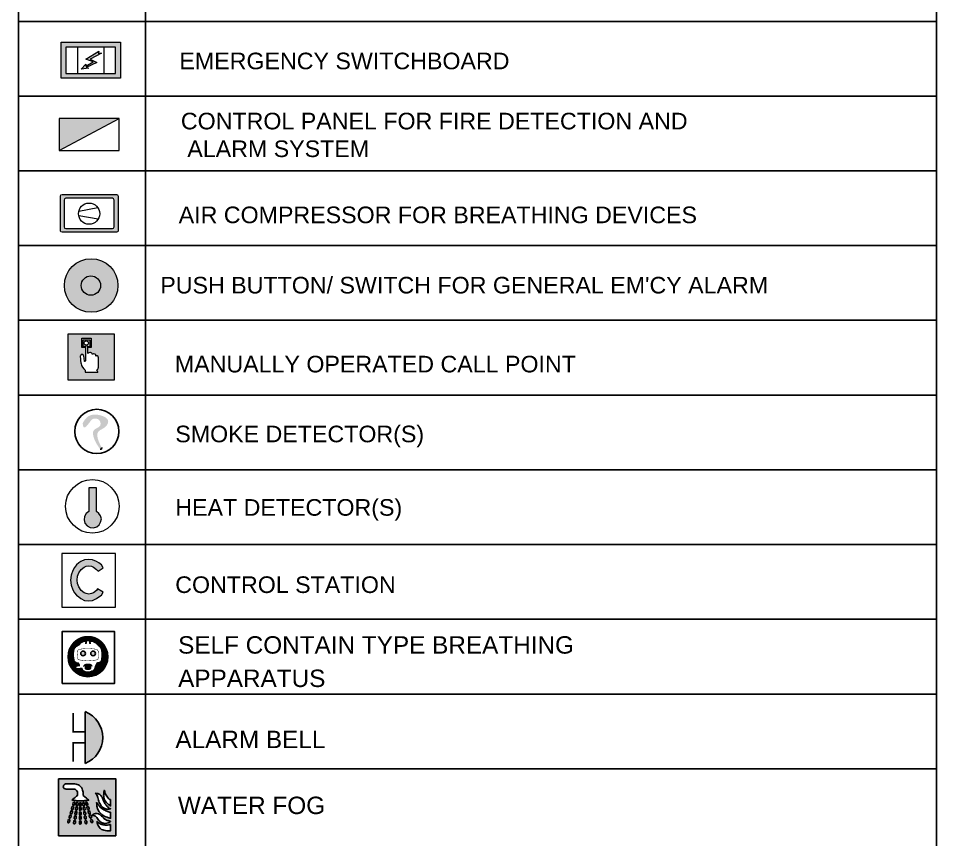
# Model space of a CAD drawing. Header units: millimetres. Extents: x 275 to 18701, y 84 to 132086.
# Drawn here: x 275 to 18701, y 66163 to 82646 of the extents above; entities that cross this region are included whole.
import ezdxf

# ---------------------------------------------------------------- set-up
doc = ezdxf.new("R2010")
doc.units = ezdxf.units.MM
doc.linetypes.add('PORCAPA', pattern=[0])
for name, color, linetype in [('BOR', 7, 'Continuous'), ('FFA', 1, 'Continuous'), ('NEW GA', 7, 'Continuous'), ('OBJ', 7, 'Continuous'), ('PDF_Text', 7, 'Continuous'), ('symbol', 7, 'Continuous')]:
    doc.layers.add(name, color=color, linetype=linetype)
doc.layers.add('items', color=7, linetype='Continuous', lineweight=15)
doc.layers.add('PDF_Geometry', color=252, linetype='Continuous', true_color=0x696969)
doc.styles.add('A1', font='romans.shx')
doc.styles.add('arial', font='arial.ttf')
doc.styles.add('PDF Arial', font='arial.ttf')

# ---------------------------------------------------------------- blocks, each defined once
blk = doc.blocks.new('MCP')
at = {"layer": 'items', "lineweight": 13}
h = blk.add_hatch(color=1, dxfattribs=at)
h.paths.add_polyline_path([(394, 819), (-341, 819), (-341, 78), (394, 78), (394, 819)])
h.paths.add_polyline_path([(142, 446), (142, 275, -0.21109), (117, 238), (134, 205), (-70, 205), (-66, 236, -0.202425), (-131, 343), (-141, 461, -1.117175), (-92, 465), (-82, 379, 0.425466), (-62, 386), (-62, 599), (-123, 599), (-123, 747), (30, 747), (30, 599), (-25, 599), (-25, 502, -0.653929), (50, 487, -0.804255), (103, 461, -0.763646), (142, 446)], flags=16)
h.paths.add_polyline_path([(6, 614), (-25, 614, 0.650378), (-62, 614), (-102, 614), (-102, 721), (6, 721), (6, 614)], flags=0)
h.paths.add_polyline_path([(-83, 672, -1), (-16, 672, -1), (-83, 672, -1)], flags=0)
at = {"layer": 'items', "linetype": 'Continuous', "lineweight": 13}
blk.add_lwpolyline([(-341, 819), (394, 819), (394, 78), (-341, 78)], close=True, dxfattribs=at)
blk.add_lwpolyline([(-62, 599), (-123, 599), (-123, 747), (30, 747), (30, 599), (-25, 599)], dxfattribs=at)
blk.add_circle((-50, 672), 33.6, dxfattribs=at)
blk.add_arc((-43, 606), 19.8, 24.3184, 157.6542, dxfattribs=at)
at = {"layer": 'NEW GA', "color": 250, "linetype": 'PORCAPA', "lineweight": 13}
for p, q in [((-102, 614), (-102, 721)), ((-102, 721), (6, 721)), ((-62, 614), (-102, 614)), ((-62, 614), (-62, 386)), ((-25, 502), (-25, 614)), ((-25, 614), (6, 614)), ((6, 721), (6, 614)), ((-131, 343), (-142, 466)), ((-92, 465), (-82, 379)), ((142, 446), (142, 275)), ((-66, 236), (-70, 205)), ((-70, 205), (134, 205)), ((117, 238), (134, 205))]:
    blk.add_line(p, q, dxfattribs=at)
for centre, radius, start, end in [((-117, 465), 25.1, 358.0813, 179.1782), ((9, 478), 42.1, 11.851, 144.5783), ((74, 468), 30.2, 347.0388, 142.2715), ((120, 448), 21.6, 352.9554, 142.4234), ((28, 366), 161, 188.2325, 234.0063), ((-75, 393), 14.9, 240.9863, 333.1787), ((86, 285), 56.2, 302.5283, 350.2066)]:
    blk.add_arc(centre, radius, start, end, dxfattribs=at)
blk = doc.blocks.new('42334232')
at = {"layer": 'OBJ', "color": 250}
blk.add_blockref('MCP', (-389, -78), dxfattribs=at)
blk = doc.blocks.new('SMOKE DETECTER')
at = {"layer": 'OBJ'}
h = blk.add_hatch(color=1, dxfattribs=at)
edge = h.paths.add_edge_path()
edge.add_spline(control_points=[(-226, 132), (-201, 173), (-145, 263), (24, 282), (220, 202), (141, 51), (-46, -1), (27, -156), (76, -260)], knot_values=[0, 0, 0, 0, 154.218693, 343.37758, 557.250693, 670.361165, 822.366447, 1122.257547, 1122.257547, 1122.257547, 1122.257547], degree=3, periodic=0)
edge.add_arc((62, -270), 17.6, 247.3239, 35.3123, ccw=False)
edge.add_spline(control_points=[(55, -286), (20, -237), (-41, -151), (-87, 40), (81, 66), (49, 204), (-68, 215), (-117, 138), (-210, 22), (-222, 101), (-226, 132)], knot_values=[0, 0, 0, 0, 215.819391, 378.454027, 520.589678, 625.718018, 729.708911, 831.901662, 959.932765, 1041.810836, 1041.810836, 1041.810836, 1041.810836], degree=3, periodic=0)
at = {"layer": 'NEW GA', "color": 7, "linetype": 'PORCAPA'}
blk.add_circle((0, 0), 354, dxfattribs=at)
at = {"layer": 'NEW GA', "color": 250, "linetype": 'PORCAPA'}
blk.add_arc((62, -270), 17.6, 247.3239, 35.3123, dxfattribs=at)
blk = doc.blocks.new('EERERE')
at = {"xscale": 0.5, "yscale": 0.5, "zscale": 0.5}
blk.add_blockref('SMOKE DETECTER', (0, 0), dxfattribs=at)
blk = doc.blocks.new('FIRE ALARM BELL')
at = {"layer": 'symbol'}
blk.add_hatch(color=10, dxfattribs=at).paths.add_polyline_path([(185, 464), (185, -464, 0.677742), (185, 464)])
at = {"const_width": 29.3}
for points in [[(185, 103), (-27, 103), (-27, 440)], [(185, -95), (-27, -95), (-27, -432)]]:
    blk.add_lwpolyline(points, dxfattribs=at)
blk.add_arc((0, 0), 500, 291.7458, 68.2542)
at = {"layer": 'BOR', "linetype": 'Continuous'}
blk.add_line((185, 464), (185, -464), dxfattribs=at)
blk = doc.blocks.new('WATER FOG')
h = blk.add_hatch(color=1)
h.dxf.hatch_style = 1
h.paths.add_polyline_path([(0, 0), (1558, 0), (1558, 1554), (0, 1554), (0, 0)], is_closed=False)
edge = h.paths.add_edge_path(flags=16)
edge.add_spline(control_points=[(1000, 1158), (1024, 1158), (1075, 1158), (1139, 1112), (1194, 1044), (1223, 952), (1271, 866), (1329, 798), (1374, 753), (1407, 741), (1416, 738), (1388, 730), (1329, 713), (1235, 749), (1152, 826), (1086, 939), (1076, 1050), (1039, 1124), (1013, 1147), (1000, 1158)], knot_values=[0, 0, 0, 0, 67.699722, 150.487866, 225.30094, 327.146393, 436.177862, 519.146314, 595.095257, 623.349206, 623.349206, 623.349206, 708.368312, 803.011293, 907.429669, 1046.667384, 1183.997904, 1237.077848, 1287.919214, 1287.919214, 1287.919214, 1287.919214], degree=3, periodic=1)
h.paths.add_polyline_path([(719, 390, -1), (768, 397), (774, 354, -1), (726, 347), (719, 390)], is_closed=False, flags=16)
h.paths.add_polyline_path([(701, 517, -1), (750, 524), (756, 482, -1), (708, 475), (701, 517)], is_closed=False, flags=16)
h.paths.add_polyline_path([(685, 636, -1), (734, 643), (740, 600, -1), (691, 593), (685, 636)], is_closed=False, flags=16)
h.paths.add_polyline_path([(667, 758, -1), (716, 765), (722, 723, -1), (673, 716), (667, 758)], is_closed=False, flags=16)
h.paths.add_polyline_path([(249, 387), (261, 428, -1), (309, 415), (297, 373, -1), (249, 387)], is_closed=False, flags=16)
h.paths.add_polyline_path([(285, 511), (297, 552, -1), (345, 538), (333, 497, -1), (285, 511)], is_closed=False, flags=16)
h.paths.add_polyline_path([(319, 625), (331, 667, -1), (378, 653), (366, 612, -1), (319, 625)], is_closed=False, flags=16)
h.paths.add_polyline_path([(353, 744), (365, 786, -1), (413, 772), (401, 731, -1), (353, 744)], is_closed=False, flags=16)
h.paths.add_polyline_path([(408, 354), (414, 397, -1), (463, 390), (457, 347, -1), (408, 354)], is_closed=False, flags=16)
h.paths.add_polyline_path([(426, 482), (432, 524, -1), (481, 517), (475, 475, -1), (426, 482)], is_closed=False, flags=16)
h.paths.add_polyline_path([(443, 600), (449, 643, -1), (498, 636), (492, 593, -1), (443, 600)], is_closed=False, flags=16)
h.paths.add_polyline_path([(460, 723), (466, 765, -1), (515, 758), (509, 716, -1), (460, 723)], is_closed=False, flags=16)
edge = h.paths.add_edge_path(flags=16)
edge.add_spline(control_points=[(671, 1101), (719, 1060), (766, 1018), (814, 977), (766, 968), (668, 948), (519, 948), (421, 968), (373, 977), (421, 1018), (469, 1060), (516, 1101), (516, 1124), (516, 1148), (516, 1171), (516, 1230), (475, 1271), (416, 1271), (324, 1271), (231, 1271), (139, 1271), (139, 1319), (139, 1368), (139, 1417), (233, 1417), (327, 1417), (421, 1417), (567, 1417), (671, 1313), (671, 1167), (671, 1145), (671, 1123), (671, 1101)], knot_values=[0, 0, 0, 0, 1, 1, 1, 145.867964, 300.454145, 445.322109, 445.322109, 445.322109, 446.322109, 446.322109, 446.322109, 447.322109, 447.322109, 447.322109, 448.892906, 448.892906, 448.892906, 449.892906, 449.892906, 449.892906, 450.892906, 450.892906, 450.892906, 451.892906, 451.892906, 451.892906, 453.463702, 453.463702, 453.463702, 454.463702, 454.463702, 454.463702, 454.463702], weights=[1, 1, 1, 1, 1, 1, 1, 1, 1, 1, 1, 1, 1, 1, 1, 0.804738, 0.804738, 1, 1, 1, 1, 1, 1, 1, 1, 1, 1, 0.804738, 0.804738, 1, 1, 1, 1], degree=3, periodic=1)
h.paths.add_polyline_path([(567, 712), (567, 755, -1), (616, 755), (616, 712, -1), (567, 712)], is_closed=False, flags=16)
h.paths.add_polyline_path([(567, 588), (567, 631, -1), (616, 631), (616, 588, -1), (567, 588)], is_closed=False, flags=16)
h.paths.add_polyline_path([(567, 469), (567, 512, -1), (616, 512), (616, 469, -1), (567, 469)], is_closed=False, flags=16)
h.paths.add_polyline_path([(567, 340), (567, 383, -1), (616, 383), (616, 340, -1), (567, 340)], is_closed=False, flags=16)
edge = h.paths.add_edge_path(flags=16)
edge.add_spline(control_points=[(915, 558), (924, 568), (944, 590), (983, 604), (1032, 606), (1092, 603), (1161, 553), (1215, 492), (1272, 443), (1325, 420), (1372, 407), (1402, 397), (1416, 392), (1395, 378), (1351, 347), (1269, 334), (1184, 345), (1121, 392), (1078, 446), (1044, 497), (1003, 536), (959, 560), (927, 558), (915, 558)], knot_values=[0, 0, 0, 0, 38.933526, 89.599357, 117.071177, 188.97392, 263.46314, 363.167002, 435.542133, 485.563877, 536.733115, 580.52014, 580.52014, 580.52014, 653.888095, 738.779475, 826.250268, 901.646488, 969.033837, 1033.744332, 1082.594392, 1139.347644, 1176.438382, 1176.438382, 1176.438382, 1176.438382], degree=3, periodic=1)
edge = h.paths.add_edge_path(flags=16)
edge.add_spline(control_points=[(1416, 986), (1416, 929), (1416, 871), (1416, 814), (1391, 832), (1328, 877), (1259, 959), (1227, 1061), (1227, 1150), (1240, 1212), (1247, 1241), (1254, 1215), (1273, 1148), (1315, 1064), (1370, 1002), (1404, 990), (1416, 986)], knot_values=[0, 0, 0, 0, 1, 1, 1, 92.005531, 234.054615, 310.512363, 409.391958, 498.943508, 498.943508, 498.943508, 578.831821, 708.679639, 779.868899, 816.972197, 816.972197, 816.972197, 816.972197], degree=3, periodic=1)
edge = h.paths.add_edge_path(flags=16)
edge.add_spline(control_points=[(1416, 643), (1416, 588), (1416, 532), (1416, 477), (1384, 486), (1300, 509), (1159, 577), (1067, 706), (1038, 824), (1038, 879), (1037, 905), (1050, 885), (1096, 817), (1188, 735), (1305, 664), (1380, 650), (1416, 643)], knot_values=[0, 0, 0, 0, 1, 1, 1, 98.583246, 264.641802, 461.165631, 549.01423, 625.493105, 625.493105, 625.493105, 695.808984, 870.669749, 990.962236, 1099.347869, 1099.347869, 1099.347869, 1099.347869], degree=3, periodic=1)
edge = h.paths.add_edge_path(flags=16)
edge.add_spline(control_points=[(1416, 313), (1416, 255), (1416, 197), (1416, 138), (1382, 137), (1321, 134), (1239, 149), (1169, 173), (1113, 217), (1081, 275), (1061, 320), (1051, 358), (1048, 378), (1046, 389), (1055, 381), (1082, 356), (1137, 321), (1215, 297), (1296, 288), (1365, 294), (1403, 309), (1416, 313)], knot_values=[0, 0, 0, 0, 1, 1, 1, 103.489683, 181.964953, 248.235703, 325.575807, 389.696929, 443.27671, 474.018925, 505.934286, 505.934286, 505.934286, 542.88183, 615.191274, 699.319909, 782.492562, 861.199241, 903.029246, 903.029246, 903.029246, 903.029246], degree=3, periodic=1)
h.paths.add_polyline_path([(874, 415, -1), (921, 428), (933, 387, -1), (886, 373), (874, 415)], is_closed=False, flags=16)
h.paths.add_polyline_path([(838, 538, -1), (885, 552), (897, 511, -1), (850, 497), (838, 538)], is_closed=False, flags=16)
h.paths.add_polyline_path([(804, 653, -1), (852, 667), (864, 625, -1), (816, 612), (804, 653)], is_closed=False, flags=16)
h.paths.add_polyline_path([(770, 772, -1), (817, 786), (829, 744, -1), (782, 731), (770, 772)], is_closed=False, flags=16)
h.paths.add_polyline_path([(753, 920, -0.410617), (783, 903), (795, 862, -0.410617), (779, 831), (778, 831, -0.410617), (748, 848), (736, 889, -0.410617), (752, 920), (753, 920)], is_closed=False, flags=16)
h.paths.add_polyline_path([(672, 907, -0.410617), (699, 886), (705, 844, -0.410617), (685, 816), (684, 816, -0.410617), (656, 837), (650, 879, -0.410617), (671, 907), (672, 907)], is_closed=False, flags=16)
h.paths.add_polyline_path([(405, 831), (404, 831, -0.410617), (387, 862), (399, 903, -0.410617), (430, 920), (430, 920, -0.410617), (447, 889), (435, 848, -0.410617), (405, 831)], is_closed=False, flags=16)
h.paths.add_polyline_path([(592, 810), (591, 810, -0.410617), (567, 835), (567, 878, -0.410617), (591, 902), (592, 902, -0.410617), (616, 878), (616, 835, -0.410617), (592, 810)], is_closed=False, flags=16)
h.paths.add_polyline_path([(499, 816), (498, 816, -0.410617), (477, 844), (483, 886, -0.410617), (511, 907), (512, 907, -0.410617), (532, 879), (526, 837, -0.410617), (499, 816)], is_closed=False, flags=16)
blk.add_lwpolyline([(0, 1554), (1558, 1554), (1558, 0), (0, 0)], close=True)
at = {"color": 7}
for points in [[(401, 731, -1), (353, 744), (365, 786, -1), (413, 772)], [(435, 848, -1), (387, 862), (399, 903, -1), (447, 889)], [(509, 716, -1), (460, 723), (466, 765, -1), (515, 758)], [(526, 837, -1), (477, 844), (483, 886, -1), (532, 879)], [(616, 835, -1), (567, 835), (567, 878, -1), (616, 878)], [(616, 712, -1), (567, 712), (567, 755, -1), (616, 755)], [(656, 837, 1), (705, 844), (699, 886, 1), (650, 879)], [(673, 716, 1), (722, 723), (716, 765, 1), (667, 758)], [(748, 848, 1), (795, 862), (783, 903, 1), (736, 889)], [(782, 731, 1), (829, 744), (817, 786, 1), (770, 772)], [(333, 497, -1), (285, 511), (297, 552, -1), (345, 538)], [(366, 612, -1), (319, 625), (331, 667, -1), (378, 653)], [(475, 475, -1), (426, 482), (432, 524, -1), (481, 517)], [(492, 593, -1), (443, 600), (449, 643, -1), (498, 636)], [(616, 588, -1), (567, 588), (567, 631, -1), (616, 631)], [(616, 469, -1), (567, 469), (567, 512, -1), (616, 512)], [(691, 593, 1), (740, 600), (734, 643, 1), (685, 636)], [(708, 475, 1), (756, 482), (750, 524, 1), (701, 517)], [(816, 612, 1), (864, 625), (852, 667, 1), (804, 653)], [(850, 497, 1), (897, 511), (885, 552, 1), (838, 538)], [(297, 373, -1), (249, 387), (261, 428, -1), (309, 415)], [(457, 347, -1), (408, 354), (414, 397, -1), (463, 390)], [(616, 340, -1), (567, 340), (567, 383, -1), (616, 383)], [(726, 347, 1), (774, 354), (768, 397, 1), (719, 390)], [(886, 373, 1), (933, 387), (921, 428, 1), (874, 415)]]:
    blk.add_lwpolyline(points, format="xyb", close=True, dxfattribs=at)
for points in [[(405, 831), (404, 831)], [(430, 920), (430, 920)], [(499, 816), (498, 816)], [(511, 907), (512, 907)], [(591, 902), (592, 902)], [(592, 810), (591, 810)], [(672, 907), (671, 907)], [(684, 816), (685, 816)], [(753, 920), (752, 920)], [(778, 831), (779, 831)]]:
    blk.add_lwpolyline(points, dxfattribs=at)
blk.add_rational_spline([(671, 1101), (719, 1060), (766, 1018), (814, 977), (766, 968), (668, 948), (519, 948), (421, 968), (373, 977), (421, 1018), (469, 1060), (516, 1101), (516, 1124), (516, 1148), (516, 1171), (516, 1230), (475, 1271), (416, 1271), (324, 1271), (231, 1271), (139, 1271), (139, 1319), (139, 1368), (139, 1417), (233, 1417), (327, 1417), (421, 1417), (567, 1417), (671, 1313), (671, 1167), (671, 1145), (671, 1123), (671, 1101)], [1, 1, 1, 1, 1, 1, 1, 1, 1, 1, 1, 1, 1, 1, 1, 0.804737854124, 0.804737854124, 1, 1, 1, 1, 1, 1, 1, 1, 1, 1, 0.804737854124, 0.804737854124, 1, 1, 1, 1], degree=3, knots=[0, 0, 0, 0, 1, 1, 1, 145.867964, 300.454145, 445.322109, 445.322109, 445.322109, 446.322109, 446.322109, 446.322109, 447.322109, 447.322109, 447.322109, 448.892906, 448.892906, 448.892906, 449.892906, 449.892906, 449.892906, 450.892906, 450.892906, 450.892906, 451.892906, 451.892906, 451.892906, 453.463702, 453.463702, 453.463702, 454.463702, 454.463702, 454.463702, 454.463702], dxfattribs=at)
for points, knots in [([(1000, 1158), (1013, 1147), (1039, 1124), (1076, 1050), (1086, 939), (1152, 826), (1235, 749), (1329, 713), (1388, 730), (1416, 738), (1407, 741), (1374, 753), (1329, 798), (1271, 866), (1223, 952), (1194, 1044), (1139, 1112), (1075, 1158), (1024, 1158), (1000, 1158)], [0, 0, 0, 0, 50.841366, 103.92131, 241.25183, 380.489545, 484.907921, 579.550902, 664.570008, 664.570008, 664.570008, 692.823957, 768.7729, 851.741352, 960.772821, 1062.618274, 1137.431348, 1220.219492, 1287.919214, 1287.919214, 1287.919214, 1287.919214]), ([(1416, 986), (1404, 990), (1370, 1002), (1315, 1064), (1273, 1148), (1254, 1215), (1247, 1241), (1240, 1212), (1227, 1150), (1227, 1061), (1259, 959), (1328, 877), (1391, 832), (1416, 814), (1416, 871), (1416, 929), (1416, 986)], [0, 0, 0, 0, 37.103298, 108.292558, 238.140376, 318.02869, 318.02869, 318.02869, 407.580239, 506.459834, 582.917583, 724.966667, 815.972197, 815.972197, 815.972197, 816.972197, 816.972197, 816.972197, 816.972197]), ([(1416, 643), (1380, 650), (1305, 664), (1188, 735), (1096, 817), (1050, 885), (1037, 905), (1038, 879), (1038, 824), (1067, 706), (1159, 577), (1300, 509), (1384, 486), (1416, 477), (1416, 532), (1416, 588), (1416, 643)], [0, 0, 0, 0, 108.385633, 228.67812, 403.538885, 473.854764, 473.854764, 473.854764, 550.333639, 638.182238, 834.706067, 1000.764623, 1098.347869, 1098.347869, 1098.347869, 1099.347869, 1099.347869, 1099.347869, 1099.347869]), ([(915, 558), (924, 568), (944, 590), (983, 604), (1032, 606), (1092, 603), (1161, 553), (1215, 492), (1272, 443), (1325, 420), (1372, 407), (1402, 397), (1416, 392), (1395, 378), (1351, 347), (1269, 334), (1184, 345), (1121, 392), (1078, 446), (1044, 497), (1003, 536), (959, 560), (927, 558), (915, 558)], [0, 0, 0, 0, 38.933526, 89.599357, 117.071177, 188.97392, 263.46314, 363.167002, 435.542133, 485.563877, 536.733115, 580.52014, 580.52014, 580.52014, 653.888095, 738.779475, 826.250268, 901.646488, 969.033837, 1033.744332, 1082.594392, 1139.347644, 1176.438382, 1176.438382, 1176.438382, 1176.438382]), ([(1416, 313), (1403, 309), (1365, 294), (1296, 288), (1215, 297), (1137, 321), (1082, 356), (1055, 381), (1046, 389), (1048, 378), (1051, 358), (1061, 320), (1081, 275), (1113, 217), (1169, 173), (1239, 149), (1321, 134), (1382, 137), (1416, 138), (1416, 197), (1416, 255), (1416, 313)], [0, 0, 0, 0, 41.830005, 120.536684, 203.709336, 287.837972, 360.147416, 397.09496, 397.09496, 397.09496, 429.010321, 459.752536, 513.332317, 577.453438, 654.793542, 721.064293, 799.539563, 902.029246, 902.029246, 902.029246, 903.029246, 903.029246, 903.029246, 903.029246])]:
    blk.add_open_spline(points, degree=3, knots=knots, dxfattribs=at)
blk = doc.blocks.new('control station')
h = blk.add_hatch(color=1)
h.dxf.hatch_style = 1
h.paths.add_polyline_path([(695, 330), (634, 288), (594, 271), (542, 262), (490, 271), (450, 288), (389, 330), (340, 406), (313, 474), (306, 542), (313, 618), (340, 686), (389, 753), (450, 804), (490, 821), (542, 830), (594, 821), (634, 804), (695, 753), (729, 720), (830, 787), (796, 846), (745, 889), (695, 914), (619, 948), (542, 957), (457, 948), (380, 914), (340, 889), (297, 846), (254, 796), (220, 736), (187, 643), (178, 542), (187, 440), (220, 347), (254, 288), (297, 237), (340, 203), (380, 169), (457, 135), (542, 127), (619, 135), (695, 169), (745, 203), (796, 237), (830, 296), (720, 364), (695, 330)], is_closed=False)
at = {"layer": 'PDF_Geometry', "color": 7, "lineweight": 9}
for points in [[(0, 1075), (0, 0), (1075, 0), (1075, 1075)], [(720, 364), (695, 330), (634, 288), (594, 271), (542, 262), (490, 271), (450, 288), (389, 330), (340, 406), (313, 474), (306, 542), (313, 618), (340, 686), (389, 753), (450, 804), (490, 821), (542, 830), (594, 821), (634, 804), (695, 753), (729, 720), (830, 787), (796, 846), (745, 889), (695, 914), (619, 948), (542, 957), (457, 948), (380, 914), (340, 889), (297, 846), (254, 796), (220, 736), (187, 643), (178, 542), (187, 440), (220, 347), (254, 288), (297, 237), (340, 203), (380, 169), (457, 135), (542, 127), (619, 135), (695, 169), (745, 203), (796, 237), (830, 296)]]:
    blk.add_lwpolyline(points, close=True, dxfattribs=at)
blk = doc.blocks.new('HEAT DETECTOR')
h = blk.add_hatch(color=1)
h.dxf.hatch_style = 1
h.paths.add_polyline_path([(81, 373), (-72, 373), (-72, -101), (-124, -143), (-157, -203), (-164, -270), (-148, -338), (-106, -389), (-47, -423), (20, -431), (90, -414), (139, -372), (164, -321), (182, -253), (164, -194), (130, -143), (81, -101), (81, 373)], is_closed=False)
at = {"layer": 'PDF_Geometry', "color": 7, "lineweight": 9}
blk.add_lwpolyline([(81, -101), (81, 373), (-72, 373), (-72, -101), (-124, -143), (-157, -203), (-164, -270), (-148, -338), (-106, -389), (-47, -423), (20, -431), (90, -414), (139, -372), (164, -321), (182, -253), (164, -194), (130, -143)], close=True, dxfattribs=at)
blk.add_circle((0, 0), 538, dxfattribs=at)
blk = doc.blocks.new('PUSH BUTTON')
h = blk.add_hatch(color=1)
h.dxf.hatch_style = 1
h.paths.add_polyline_path([(543, 1, 1), (-531, 1, 1), (543, 1, 1)], is_closed=False)
h.paths.add_polyline_path([(194, 0, 1), (-194, 0, 1), (194, 0, 1)], is_closed=False, flags=16)
h = blk.add_hatch(color=7)
h.dxf.hatch_style = 1
h.paths.add_polyline_path([(194, 0, 1), (-194, 0, 1), (194, 0, 1)], is_closed=False)
at = {"layer": 'PDF_Geometry', "color": 7, "lineweight": 9}
for centre, radius in [((6, 1), 537), ((0, 0), 194)]:
    blk.add_circle(centre, radius, dxfattribs=at)
blk = doc.blocks.new('AIR COMPRESSOR')
h = blk.add_hatch(color=1)
h.dxf.hatch_style = 1
h.paths.add_polyline_path([(569, -366), (585, -349), (585, 354), (569, 379), (551, 388), (-540, 388), (-565, 379), (-574, 354), (-574, -349), (-565, -366), (-540, -374), (551, -374), (569, -366)], is_closed=False)
h.paths.add_polyline_path([(-491, 295), (-464, 312), (468, 312), (492, 295), (501, 269), (501, -264), (492, -289), (468, -298), (-464, -298), (-491, -289), (-498, -264), (-498, 269), (-491, 295)], is_closed=False, flags=16)
h.paths.add_polyline_path([(213, 0, 1), (-213, 0, 1), (213, 0, 1)], is_closed=False, flags=0)
at = {"layer": 'PDF_Geometry', "color": 7, "lineweight": 9}
for points in [[(551, -374), (-540, -374), (-565, -366), (-574, -349), (-574, 354), (-565, 379), (-540, 388), (551, 388), (569, 379), (585, 354), (585, -349), (569, -366)], [(-498, 269), (-498, -264), (-491, -289), (-464, -298), (468, -298), (492, -289), (501, -264), (501, 269), (492, 295), (468, 312), (-464, 312), (-491, 295)]]:
    blk.add_lwpolyline(points, close=True, dxfattribs=at)
for points in [[(-208, 48), (174, 124)], [(182, -112), (-209, -43)]]:
    blk.add_lwpolyline(points, dxfattribs=at)
blk.add_circle((0, 0), 213, dxfattribs=at)
blk = doc.blocks.new('CONTROL PANEL')
h = blk.add_hatch(color=1)
h.dxf.hatch_style = 1
h.paths.add_polyline_path([(1201, 644), (0, 644), (0, 0), (1201, 644)], is_closed=False)
at = {"layer": 'PDF_Geometry', "color": 7, "lineweight": 9}
blk.add_lwpolyline([(0, 0), (1201, 0), (1201, 644), (0, 644)], close=True, dxfattribs=at)
blk.add_lwpolyline([(0, 0), (1201, 644)], dxfattribs=at)
blk = doc.blocks.new('EMERG. SWITCH BOARD')
h = blk.add_hatch(color=1)
h.dxf.hatch_style = 1
h.paths.add_polyline_path([(1185, 0), (1185, 720), (0, 720), (0, 0), (1185, 0)], is_closed=False)
h.paths.add_polyline_path([(94, 93), (94, 618), (1084, 618), (1084, 93), (94, 93)], is_closed=False, flags=16)
h.paths.add_polyline_path([(713, 313), (499, 212), (551, 195), (398, 178), (493, 279), (493, 237), (637, 322), (493, 381), (754, 542), (738, 500), (805, 500), (576, 381), (713, 313)], is_closed=False, flags=0)
h = blk.add_hatch(color=7)
h.dxf.hatch_style = 1
h.paths.add_polyline_path([(805, 500), (738, 500), (754, 542), (493, 381), (637, 322), (493, 237), (493, 279), (398, 178), (551, 195), (499, 212), (713, 313), (576, 381), (805, 500)], is_closed=False)
at = {"layer": 'PDF_Geometry', "color": 7, "lineweight": 9}
for points in [[(0, 720), (1185, 720), (1185, 0), (0, 0), (0, 720), (0, 711)], [(331, 93), (331, 618)], [(857, 93), (857, 618)]]:
    blk.add_lwpolyline(points, dxfattribs=at)
for points in [[(1084, 618), (94, 618), (94, 93), (1084, 93)], [(576, 381), (713, 313), (499, 212), (551, 195), (398, 178), (493, 279), (493, 237), (637, 322), (493, 381), (754, 542), (738, 500), (805, 500)]]:
    blk.add_lwpolyline(points, close=True, dxfattribs=at)
blk = doc.blocks.new('APP')
at = {"layer": 'FFA'}
h = blk.add_hatch(color=140, dxfattribs=at)
h.paths.add_polyline_path([(1175, 1228, 1), (1332, 1228, 1), (1175, 1228, 1)])
h.paths.add_polyline_path([(994, 1228, 1), (837, 1228, 1), (994, 1228, 1)])
blk.add_lwpolyline([(218, 218), (1966, 218), (1966, 1966), (218, 1966)], close=True)
at = {"layer": 'FFA', "color": 140}
for p, q in [((556, 1539), (800, 1539)), ((561, 1544), (806, 1544)), ((565, 1550), (811, 1550)), ((570, 1555), (817, 1555)), ((574, 1561), (822, 1561)), ((579, 1566), (828, 1566)), ((584, 1572), (833, 1572)), ((589, 1578), (838, 1578)), ((594, 1583), (844, 1583)), ((600, 1589), (849, 1589)), ((605, 1594), (855, 1594)), ((611, 1600), (860, 1600)), ((616, 1605), (868, 1605)), ((622, 1611), (881, 1611)), ((628, 1616), (893, 1616)), ((634, 1622), (906, 1622)), ((640, 1627), (919, 1627)), ((647, 1633), (932, 1633)), ((653, 1639), (944, 1639)), ((660, 1644), (1040, 1644)), ((667, 1650), (1040, 1650)), ((674, 1655), (1040, 1655)), ((681, 1661), (1040, 1661)), ((689, 1666), (1470, 1666)), ((697, 1672), (1462, 1672)), ((705, 1677), (1454, 1677)), ((713, 1683), (1446, 1683)), ((721, 1688), (1437, 1688)), ((730, 1694), (1429, 1694)), ((739, 1700), (1419, 1700)), ((749, 1705), (1410, 1705)), ((759, 1711), (1400, 1711)), ((769, 1716), (1390, 1716)), ((780, 1722), (1379, 1722)), ((791, 1727), (1368, 1727)), ((803, 1733), (1356, 1733)), ((815, 1738), (1343, 1738)), ((829, 1744), (1330, 1744)), ((843, 1749), (1316, 1749)), ((858, 1755), (1301, 1755)), ((874, 1761), (1285, 1761)), ((892, 1766), (1267, 1766)), ((912, 1772), (1246, 1772)), ((935, 1777), (1223, 1777)), ((963, 1783), (1196, 1783)), ((983, 1572), (1030, 1572)), ((993, 1578), (1033, 1578)), ((1000, 1788), (1158, 1788)), ((1005, 1583), (1036, 1583)), ((1012, 1589), (1037, 1589)), ((1014, 1600), (1039, 1600)), ((1014, 1594), (1038, 1594)), ((1015, 1622), (1040, 1622)), ((1015, 1616), (1040, 1616)), ((1015, 1611), (1039, 1611)), ((1015, 1605), (1039, 1605)), ((1016, 1639), (1040, 1639)), ((1016, 1633), (1040, 1633)), ((1016, 1627), (1040, 1627)), ((1119, 1661), (1477, 1661)), ((1119, 1655), (1485, 1655)), ((1119, 1650), (1492, 1650)), ((1119, 1644), (1499, 1644)), ((1119, 1639), (1143, 1639)), ((1119, 1633), (1143, 1633)), ((1119, 1627), (1143, 1627)), ((1119, 1622), (1143, 1622)), ((1119, 1616), (1143, 1616)), ((1119, 1611), (1144, 1611)), ((1120, 1605), (1144, 1605)), ((1120, 1600), (1144, 1600)), ((1121, 1594), (1145, 1594)), ((1122, 1589), (1147, 1589)), ((1123, 1583), (1154, 1583)), ((1126, 1578), (1165, 1578)), ((1129, 1572), (1176, 1572)), ((1242, 1639), (1506, 1639)), ((1253, 1633), (1512, 1633)), ((1261, 1627), (1519, 1627)), ((1270, 1622), (1525, 1622)), ((1278, 1616), (1531, 1616)), ((1288, 1611), (1537, 1611)), ((1298, 1605), (1543, 1605)), ((1308, 1600), (1548, 1600)), ((1318, 1594), (1554, 1594)), ((1328, 1589), (1559, 1589)), ((1338, 1583), (1564, 1583)), ((1349, 1578), (1570, 1578)), ((1355, 1572), (1575, 1572)), ((1361, 1566), (1579, 1566)), ((1368, 1561), (1584, 1561)), ((1374, 1555), (1589, 1555)), ((1380, 1550), (1594, 1550)), ((1384, 1544), (1598, 1544)), ((1389, 1539), (1603, 1539)), ((422, 1228), (607, 1228)), ((423, 1239), (606, 1239)), ((423, 1234), (606, 1234)), ((424, 1245), (606, 1245)), ((425, 1250), (606, 1250)), ((427, 1256), (607, 1256)), ((428, 1261), (608, 1261)), ((429, 1267), (609, 1267)), ((430, 1273), (610, 1273)), ((431, 1278), (611, 1278)), ((433, 1284), (612, 1284)), ((434, 1289), (613, 1289)), ((435, 1295), (614, 1295)), ((437, 1300), (614, 1300)), ((438, 1306), (615, 1306)), ((440, 1311), (616, 1311)), ((442, 1317), (617, 1317)), ((443, 1322), (618, 1322)), ((445, 1328), (619, 1328)), ((447, 1334), (620, 1334)), ((449, 1339), (621, 1339)), ((450, 1345), (622, 1345)), ((452, 1350), (623, 1350)), ((454, 1356), (624, 1356)), ((456, 1361), (625, 1361)), ((459, 1367), (625, 1367)), ((461, 1372), (626, 1372)), ((463, 1378), (627, 1378)), ((465, 1383), (628, 1383)), ((468, 1389), (629, 1389)), ((470, 1395), (631, 1395)), ((472, 1400), (635, 1400)), ((475, 1406), (640, 1406)), ((477, 1411), (644, 1411)), ((480, 1417), (648, 1417)), ((483, 1422), (653, 1422)), ((486, 1428), (657, 1428)), ((488, 1433), (661, 1433)), ((491, 1439), (666, 1439)), ((494, 1444), (670, 1444)), ((497, 1450), (674, 1450)), ((500, 1456), (679, 1456)), ((504, 1461), (688, 1461)), ((507, 1467), (698, 1467)), ((510, 1472), (707, 1472)), ((514, 1478), (717, 1478)), ((517, 1483), (727, 1483)), ((521, 1489), (736, 1489)), ((524, 1494), (746, 1494)), ((528, 1500), (756, 1500)), ((532, 1505), (765, 1505)), ((536, 1511), (771, 1511)), ((540, 1517), (777, 1517)), ((544, 1522), (783, 1522)), ((548, 1528), (788, 1528)), ((552, 1533), (794, 1533)), ((1393, 1533), (1607, 1533)), ((1398, 1528), (1611, 1528)), ((1403, 1522), (1615, 1522)), ((1407, 1517), (1619, 1517)), ((1412, 1511), (1623, 1511)), ((1417, 1505), (1627, 1505)), ((1422, 1500), (1631, 1500)), ((1427, 1494), (1635, 1494)), ((1433, 1489), (1638, 1489)), ((1443, 1483), (1642, 1483)), ((1453, 1478), (1645, 1478)), ((1461, 1472), (1649, 1472)), ((1468, 1467), (1652, 1467)), ((1475, 1461), (1655, 1461)), ((1479, 1456), (1658, 1456)), ((1484, 1450), (1661, 1450)), ((1488, 1444), (1664, 1444)), ((1492, 1439), (1667, 1439)), ((1497, 1433), (1670, 1433)), ((1501, 1428), (1673, 1428)), ((1505, 1422), (1676, 1422)), ((1510, 1417), (1679, 1417)), ((1514, 1411), (1681, 1411)), ((1518, 1406), (1684, 1406)), ((1523, 1400), (1686, 1400)), ((1527, 1395), (1689, 1395)), ((1529, 1389), (1691, 1389)), ((1529, 1366), (1700, 1367)), ((1530, 1383), (1694, 1383)), ((1531, 1378), (1696, 1378)), ((1531, 1361), (1702, 1361)), ((1532, 1372), (1698, 1372)), ((1533, 1355), (1704, 1356)), ((1534, 1350), (1706, 1350)), ((1536, 1344), (1708, 1345)), ((1538, 1339), (1710, 1339)), ((1539, 1333), (1712, 1334)), ((1540, 1328), (1714, 1328)), ((1541, 1322), (1716, 1322)), ((1542, 1317), (1717, 1317)), ((1543, 1311), (1719, 1311)), ((1544, 1306), (1720, 1306)), ((1545, 1300), (1722, 1300)), ((1546, 1294), (1723, 1295)), ((1546, 1289), (1725, 1289)), ((1547, 1283), (1726, 1284)), ((1547, 1278), (1728, 1278)), ((1548, 1272), (1729, 1273)), ((1548, 1267), (1730, 1267)), ((1549, 1261), (1731, 1261)), ((1549, 1256), (1732, 1256)), ((1549, 1250), (1733, 1250)), ((1550, 1245), (1734, 1245)), ((1550, 1239), (1735, 1239)), ((1550, 1233), (1736, 1234)), ((1550, 1228), (1737, 1228)), ((414, 1151), (607, 1151)), ((414, 1145), (607, 1145)), ((414, 1139), (607, 1139)), ((414, 1134), (607, 1134)), ((414, 1128), (607, 1128)), ((414, 1123), (608, 1123)), ((414, 1117), (608, 1117)), ((414, 1112), (609, 1112)), ((414, 1106), (610, 1106)), ((415, 1167), (607, 1167)), ((415, 1162), (607, 1162)), ((415, 1156), (607, 1156)), ((415, 1101), (611, 1101)), ((415, 1095), (611, 1095)), ((415, 1090), (612, 1090)), ((415, 1084), (613, 1084)), ((416, 1184), (607, 1184)), ((416, 1178), (607, 1178)), ((416, 1173), (607, 1173)), ((416, 1079), (614, 1079)), ((416, 1073), (615, 1073)), ((417, 1195), (607, 1195)), ((417, 1189), (607, 1189)), ((417, 1067), (615, 1067)), ((417, 1062), (616, 1062)), ((418, 1200), (607, 1200)), ((418, 1056), (617, 1056)), ((418, 1051), (618, 1051)), ((419, 1212), (607, 1212)), ((419, 1206), (607, 1206)), ((419, 1045), (619, 1045)), ((420, 1217), (607, 1217)), ((420, 1040), (620, 1040)), ((421, 1223), (607, 1223)), ((421, 1034), (620, 1034)), ((421, 1029), (621, 1029)), ((422, 1023), (622, 1023)), ((423, 1018), (623, 1018)), ((424, 1012), (624, 1012)), ((425, 1006), (625, 1006)), ((426, 1001), (625, 1001)), ((427, 995), (626, 995)), ((428, 990), (627, 990)), ((430, 984), (628, 984)), ((431, 979), (629, 979)), ((432, 973), (630, 973)), ((434, 968), (633, 968)), ((435, 962), (639, 962)), ((436, 957), (645, 957)), ((438, 951), (651, 951)), ((439, 945), (657, 945)), ((441, 940), (662, 940)), ((443, 934), (668, 934)), ((444, 929), (674, 929)), ((446, 923), (680, 923)), ((1478, 923), (1713, 923)), ((1484, 929), (1714, 929)), ((1490, 934), (1716, 934)), ((1496, 940), (1718, 940)), ((1501, 945), (1719, 945)), ((1507, 951), (1721, 951)), ((1513, 957), (1722, 957)), ((1519, 962), (1724, 962)), ((1525, 968), (1725, 968)), ((1529, 979), (1728, 979)), ((1529, 973), (1727, 973)), ((1530, 984), (1729, 984)), ((1531, 990), (1730, 990)), ((1532, 995), (1731, 995)), ((1533, 1006), (1734, 1006)), ((1533, 1001), (1733, 1001)), ((1534, 1012), (1735, 1012)), ((1535, 1018), (1736, 1018)), ((1536, 1023), (1737, 1023)), ((1537, 1029), (1737, 1029)), ((1538, 1040), (1739, 1040)), ((1538, 1034), (1738, 1034)), ((1539, 1045), (1740, 1045)), ((1540, 1051), (1740, 1051)), ((1541, 1056), (1741, 1056)), ((1542, 1062), (1742, 1062)), ((1543, 1073), (1743, 1073)), ((1543, 1067), (1742, 1067)), ((1544, 1079), (1743, 1079)), ((1545, 1084), (1743, 1084)), ((1546, 1090), (1744, 1090)), ((1547, 1101), (1744, 1101)), ((1547, 1095), (1744, 1095)), ((1548, 1106), (1744, 1106)), ((1549, 1112), (1745, 1112)), ((1550, 1117), (1745, 1117)), ((1551, 1222), (1738, 1223)), ((1551, 1217), (1739, 1217)), ((1551, 1211), (1739, 1212)), ((1551, 1206), (1740, 1206)), ((1551, 1200), (1741, 1200)), ((1551, 1184), (1742, 1184)), ((1551, 1178), (1743, 1178)), ((1551, 1173), (1743, 1173)), ((1551, 1167), (1744, 1167)), ((1551, 1161), (1744, 1162)), ((1551, 1156), (1744, 1156)), ((1551, 1151), (1744, 1151)), ((1551, 1145), (1745, 1145)), ((1551, 1139), (1745, 1139)), ((1551, 1134), (1745, 1134)), ((1551, 1128), (1745, 1128)), ((1551, 1123), (1745, 1123)), ((1552, 1195), (1741, 1195)), ((1552, 1189), (1742, 1189)), ((448, 918), (685, 918)), ((450, 912), (691, 912)), ((452, 907), (764, 907)), ((454, 901), (767, 901)), ((456, 896), (770, 896)), ((458, 890), (773, 890)), ((460, 884), (776, 884)), ((462, 879), (779, 879)), ((464, 873), (782, 873)), ((467, 868), (785, 868)), ((469, 862), (788, 862)), ((472, 857), (791, 857)), ((474, 851), (794, 851)), ((477, 846), (797, 846)), ((479, 840), (800, 840)), ((482, 835), (803, 835)), ((485, 829), (806, 829)), ((488, 823), (783, 823)), ((490, 818), (734, 818)), ((493, 812), (699, 812)), ((496, 807), (691, 807)), ((499, 801), (687, 801)), ((503, 796), (685, 796)), ((506, 790), (684, 790)), ((509, 785), (683, 785)), ((513, 779), (682, 779)), ((516, 774), (682, 774)), ((520, 768), (683, 768)), ((523, 762), (683, 762)), ((527, 757), (684, 757)), ((531, 751), (685, 751)), ((534, 746), (686, 746)), ((538, 740), (687, 740)), ((542, 735), (689, 735)), ((546, 729), (691, 729)), ((551, 724), (695, 724)), ((555, 718), (700, 718)), ((559, 713), (713, 713)), ((564, 707), (893, 707)), ((568, 701), (894, 701)), ((573, 696), (895, 696)), ((578, 690), (898, 690)), ((583, 685), (900, 685)), ((588, 679), (903, 679)), ((593, 674), (907, 674)), ((598, 668), (911, 668)), ((603, 663), (916, 663)), ((609, 657), (921, 657)), ((614, 652), (927, 652)), ((620, 646), (933, 646)), ((626, 640), (941, 640)), ((632, 635), (949, 635)), ((638, 629), (959, 629)), ((645, 624), (970, 624)), ((651, 618), (984, 618)), ((719, 713), (892, 713)), ((768, 718), (891, 718)), ((817, 724), (891, 724)), ((866, 729), (890, 729)), ((934, 807), (937, 807)), ((938, 812), (943, 812)), ((943, 818), (950, 818)), ((948, 823), (958, 823)), ((954, 829), (967, 829)), ((962, 835), (978, 835)), ((970, 840), (992, 840)), ((977, 757), (1182, 757)), ((977, 751), (1182, 751)), ((978, 762), (1181, 762)), ((978, 746), (1181, 746)), ((980, 846), (1010, 846)), ((980, 768), (1179, 768)), ((980, 740), (1178, 740)), ((983, 774), (1175, 774)), ((984, 735), (1175, 735)), ((988, 779), (1171, 779)), ((989, 729), (1170, 729)), ((993, 851), (1037, 851)), ((994, 785), (1165, 785)), ((995, 724), (1164, 724)), ((1001, 790), (1158, 790)), ((1002, 718), (1156, 718)), ((1009, 857), (1149, 857)), ((1010, 796), (1149, 796)), ((1012, 713), (1147, 713)), ((1022, 801), (1137, 801)), ((1025, 707), (1134, 707)), ((1034, 862), (1124, 862)), ((1041, 807), (1118, 807)), ((1046, 701), (1112, 701)), ((1121, 851), (1166, 851)), ((1149, 846), (1179, 846)), ((1167, 840), (1189, 840)), ((1175, 618), (1508, 618)), ((1180, 835), (1197, 835)), ((1188, 624), (1514, 624)), ((1191, 829), (1204, 829)), ((1200, 823), (1211, 823)), ((1200, 629), (1520, 629)), ((1208, 818), (1216, 818)), ((1210, 635), (1527, 635)), ((1216, 812), (1221, 812)), ((1222, 807), (1225, 807)), ((1244, 640), (1533, 640)), ((1255, 646), (1539, 646)), ((1266, 652), (1544, 652)), ((1276, 657), (1550, 657)), ((1282, 663), (1555, 663)), ((1286, 668), (1561, 668)), ((1290, 674), (1566, 674)), ((1294, 679), (1571, 679)), ((1298, 685), (1576, 685)), ((1301, 690), (1580, 690)), ((1304, 696), (1586, 696)), ((1306, 701), (1590, 701)), ((1309, 707), (1595, 707)), ((1311, 713), (1599, 713)), ((1314, 718), (1604, 718)), ((1316, 724), (1608, 724)), ((1319, 729), (1612, 729)), ((1322, 735), (1616, 735)), ((1325, 746), (1624, 746)), ((1331, 768), (1639, 768)), ((1331, 757), (1632, 757)), ((1333, 774), (1643, 774)), ((1333, 762), (1635, 762)), ((1333, 751), (1628, 751)), ((1333, 740), (1620, 740)), ((1335, 779), (1646, 779)), ((1336, 785), (1650, 785)), ((1340, 796), (1656, 796)), ((1343, 807), (1662, 807)), ((1345, 812), (1665, 812)), ((1346, 801), (1657, 801)), ((1346, 790), (1650, 790)), ((1352, 829), (1674, 829)), ((1352, 818), (1674, 818)), ((1355, 835), (1677, 835)), ((1355, 823), (1677, 823)), ((1358, 840), (1679, 840)), ((1361, 846), (1682, 846)), ((1364, 851), (1685, 851)), ((1367, 857), (1687, 857)), ((1370, 862), (1690, 862)), ((1373, 868), (1692, 868)), ((1376, 873), (1694, 873)), ((1379, 879), (1697, 879)), ((1382, 884), (1699, 884)), ((1385, 890), (1701, 890)), ((1388, 896), (1703, 896)), ((1391, 901), (1705, 901)), ((1394, 907), (1707, 907)), ((1467, 912), (1709, 912)), ((1473, 918), (1711, 918)), ((658, 613), (1001, 613)), ((665, 607), (1026, 607)), ((672, 602), (1487, 602)), ((679, 596), (1480, 596)), ((686, 591), (1472, 591)), ((694, 585), (1465, 585)), ((702, 579), (1457, 579)), ((710, 574), (1448, 574)), ((719, 568), (1440, 568)), ((728, 563), (1431, 563)), ((737, 557), (1422, 557)), ((746, 552), (1413, 552)), ((756, 546), (1403, 546)), ((766, 541), (1393, 541)), ((776, 535), (1382, 535)), ((788, 530), (1371, 530)), ((799, 524), (1360, 524)), ((812, 518), (1347, 518)), ((824, 513), (1334, 513)), ((838, 507), (1320, 507)), ((853, 502), (1306, 502)), ((869, 496), (1290, 496)), ((886, 491), (1272, 491)), ((906, 485), (1253, 485)), ((928, 480), (1231, 480)), ((954, 474), (1205, 474)), ((987, 469), (1171, 469)), ((1046, 463), (1113, 463)), ((1133, 607), (1494, 607)), ((1158, 613), (1501, 613))]:
    blk.add_line(p, q, dxfattribs=at)
for points in [[(1484, 1454), (1456, 1476), (1432, 1490), (1407, 1517), (1377, 1553), (1349, 1578), (1317, 1595), (1277, 1617), (1245, 1638), (1204, 1644)], [(1479, 1456), (1528, 1393), (1552, 1251), (1550, 1121), (1528, 971), (1465, 911), (1396, 911), (1346, 818)], [(1346, 818), (1322, 735), (1301, 689), (1278, 658), (1245, 641), (1203, 631)]]:
    blk.add_lwpolyline(points, dxfattribs=at)
at = {"layer": 'FFA', "color": 140, "const_width": 15.8}
blk.add_lwpolyline([(1125, 1395), (1034, 1395), (943, 1389), (863, 1378), (757, 1350), (736, 1317), (725, 1189), (730, 1101), (743, 1040), (757, 1023), (822, 1006), (1058, 979), (1310, 1001), (1379, 1018), (1412, 1034), (1428, 1090), (1433, 1162), (1426, 1300), (1388, 1356), (1296, 1378), (1125, 1395)], dxfattribs=at)
at = {"layer": 'FFA', "color": 140}
for centre, radius in [((1079, 1116), 665), ((916, 1228), 78.6), ((1253, 1228), 78.6)]:
    blk.add_circle(centre, radius, dxfattribs=at)

msp = doc.modelspace()

# ---------------------------------------------------------------- linework, layer by layer
for p, q in [((275, 132086), (275, 84)), ((2828, 132086), (2828, 84)), ((18701, 84), (18701, 132086)), ((275, 82586), (18701, 82586)), ((275, 81086), (18701, 81086)), ((275, 79586), (18701, 79586)), ((275, 78086), (18701, 78086)), ((275, 76586), (18701, 76586)), ((275, 75086), (18701, 75086)), ((275, 73586), (18701, 73586)), ((275, 72086), (18701, 72086)), ((275, 70586), (18701, 70586)), ((275, 69086), (18701, 69086)), ((275, 67586), (18701, 67586))]:
    msp.add_line(p, q)

# ---------------------------------------------------------------- block references
for name, p in [('EMERG. SWITCH BOARD', (1137, 81449)), ('CONTROL PANEL', (1097, 79991)), ('AIR COMPRESSOR', (1695, 78726)), ('PUSH BUTTON', (1730, 77284)), ('HEAT DETECTOR', (1760, 72853)), ('control station', (1146, 70831))]:
    msp.add_blockref(name, p)
for name, p, xscale, yscale, zscale in [('42334232', (2188, 75386), 1.254, 1.254, 1.254), ('EERERE', (1849, 74357), 2.508, 2.508, 2.508), ('APP', (1024, 69163), 0.6001315854037583, 0.6001315854037583, 0.6001315854037583), ('FIRE ALARM BELL', (1408, 68212), 1.120163543591456, 1.120163543591456, 1.120163543591456)]:
    msp.add_blockref(name, p, dxfattribs=dict(xscale=xscale, yscale=yscale, zscale=zscale))
at = {"color": 3, "xscale": 0.7365736480004127, "yscale": 0.7365736480004127, "zscale": 0.7365736480004127}
msp.add_blockref('WATER FOG', (1082, 66240), dxfattribs=at)

# ---------------------------------------------------------------- texts
at = {"color": 7, "insert": (3481, 70246), "char_height": 349.28, "width": 8808.22, "attachment_point": 1, "line_spacing_factor": 1.150878, "style": 'A1'}
msp.add_mtext('{\\fArial|b0|i0|c0|p34;SELF CONTAIN TYPE BREATHING  APPARATUS}', dxfattribs=at)
at = {"color": 7, "char_height": 349.3, "width": 8808.22, "attachment_point": 1, "style": 'arial'}
for s, insert in [('ALARM BELL', (3426, 68350)), ('WATER FOG', (3476, 67026))]:
    msp.add_mtext(s, dxfattribs=dict(at, insert=insert))
at = {"layer": 'PDF_Text', "lineweight": 9, "char_height": 333.35, "attachment_point": 7, "style": 'PDF Arial'}
for s, insert in [('EMERGENCY SWITCHBOARD', (3507, 81620)), ('CONTROL PANEL FOR FIRE DETECTION AND\\P ALARM SYSTEM', (3536, 79858)), ('AIR COMPRESSOR FOR BREATHING DEVICES', (3492, 78531)), ("PUSH BUTTON/ SWITCH FOR GENERAL EM'CY ALARM", (3123, 77120)), ('MANUALLY OPERATED CALL POINT', (3415, 75536)), ('SMOKE DETECTOR(S)', (3424, 74038)), ('HEAT DETECTOR(S)', (3424, 72564)), ('CONTROL STATION', (3423, 71109))]:
    msp.add_mtext(s, dxfattribs=dict(at, insert=insert))

doc.saveas('drawing.dxf')
